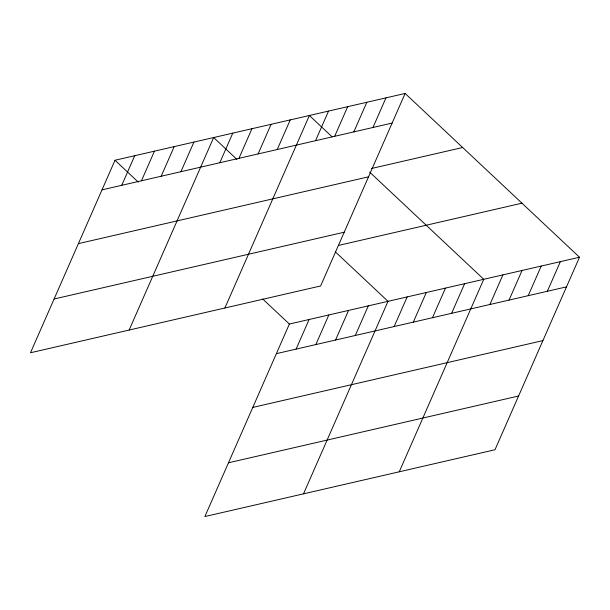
<?xml version="1.0" encoding="UTF-8"?>
<svg xmlns="http://www.w3.org/2000/svg" width="610" height="610" viewBox="0 0 610 610"><rect width="100%" height="100%" fill="white"/><g stroke="black" fill="none" stroke-linecap="round" stroke-linejoin="round"><path stroke-width="0.91" d="M405.124 93.452L115.008 160.247L30.5 352.755L320.624 285.96L405.124 93.452L579.5 257.245L494.992 449.753L204.876 516.548L289.376 324.04L579.5 257.245M121.733 185.326L134.734 155.702M141.459 180.781L154.46 151.166M161.185 176.237L174.193 146.621M180.918 171.7L193.919 142.077M129.145 330.048L213.645 137.54L236.939 159.416M219.791 162.748L232.791 133.125M238.937 158.341L251.945 128.718M258.091 153.933L271.092 124.31M277.237 149.526L290.238 119.903M224.884 308.004L309.384 115.496L331.992 136.731M315.53 140.704L328.531 111.089M334.684 136.297L347.685 106.681M353.83 131.89L366.831 102.274M372.977 127.482L385.977 97.859M296.102 349.118L309.11 319.495M315.835 344.574L328.836 314.951M335.561 340.029L348.562 310.414M355.287 335.492L368.295 305.869M303.513 493.833L388.021 301.325L335.271 251.785M394.167 326.541L407.167 296.917M413.313 322.133L426.314 292.51M432.459 317.726L445.468 288.103M451.613 313.311L464.614 283.696M399.253 471.797L483.761 279.288L369.652 172.104M489.906 304.497L502.907 274.881M509.053 300.089L522.053 270.474M528.199 295.682L541.207 266.059M547.353 291.275L560.354 261.652M102 189.862L392.123 123.075M371.49 168.497L462.67 147.506M78.408 243.619L368.531 176.824M54.099 298.999L344.215 232.212M338.68 245.388L521.954 203.191M276.376 353.655L566.499 286.868M252.784 407.411L542.9 340.616M228.468 462.792L518.591 396.004M115.008 160.247L138.295 182.123M262.666 298.946L289.376 324.04"/></g></svg>
